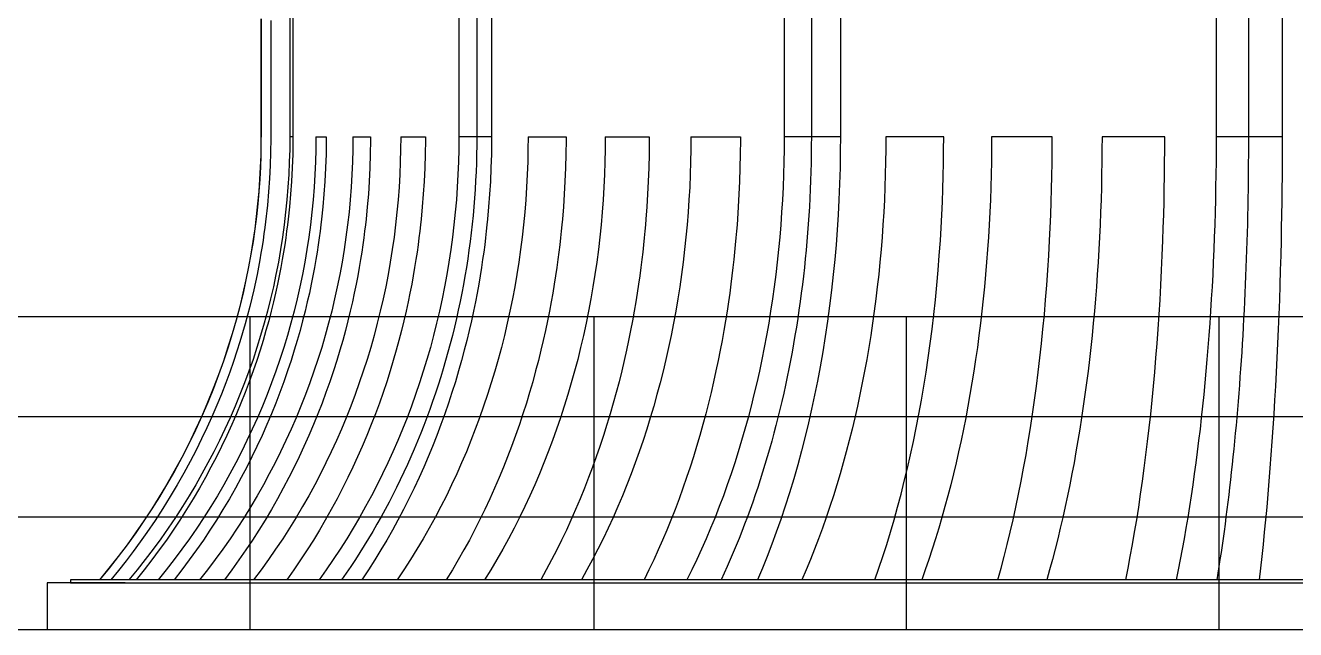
# Model space of a CAD drawing. Extents: x 665703 to 1047784, y -160603 to 92239.
# Drawn here: x 775174 to 779238, y 29515 to 31447 of the extents above; entities that cross this region are included whole.
import ezdxf

# ---------------------------------------------------------------- set-up
doc = ezdxf.new("R2010")
doc.units = 0
doc.header["$LTSCALE"] = 800
doc.layers.get('0').update_dxf_attribs({"linetype": 'CONTINUOUS'})
doc.layers.add('中粗', color=3, linetype='CONTINUOUS')
doc.layers.add('粗线', color=1, linetype='CONTINUOUS')

# ---------------------------------------------------------------- blocks, each defined once
blk = doc.blocks.new('ft')
at = {"color": 7, "linetype": 'Continuous'}
for p, q in [((-3823.7, 1826), (-3823.7, 1426)), ((-3225.3, 1826), (-3225.3, 1426)), ((-3225.3, 1826), (-3225.3, 1426)), ((-2155.1, 1826), (-2155.1, 1426)), ((-2155.1, 1826), (-2155.1, 1426)), ((-756.8, 1826), (-756.8, 1426)), ((-756.8, 1826), (-756.8, 1426)), ((-3813.6, 1426), (-3823.7, 1426)), ((-3225.3, 1426), (-3282.8, 1426)), ((-3178.4, 1426), (-3225.3, 1426)), ((-2155.1, 1426), (-2242.2, 1426)), ((-2062, 1426), (-2155.1, 1426)), ((-1731.6, 1426), (-1916.7, 1426)), ((-1384.6, 1426), (-1578.5, 1426)), ((-1024.4, 1426), (-1225.2, 1426)), ((-756.8, 1426), (-860.2, 1426)), ((-647.8, 1426), (-756.8, 1426))]:
    blk.add_line(p, q, dxfattribs=at)
at = {"color": 7, "linetype": 'Continuous', "flags": 128}
for points in [[(-3915.9, 1803), (-3915.9, 1762.1), (-3915.9, 1720.4), (-3915.9, 1677.6), (-3915.9, 1634), (-3915.9, 1589.4), (-3915.9, 1553.7), (-3915.9, 1517.5), (-3915.9, 1480.6), (-3915.9, 1443.2), (-3916, 1405.2), (-3916.7, 1366.7), (-3918.1, 1328.7), (-3920.1, 1290.2), (-3922.9, 1251.1), (-3926.4, 1211.6), (-3930.7, 1171.7), (-3935.6, 1132), (-3941.4, 1091.8), (-3948, 1051.3), (-3955.5, 1010.4), (-3964, 968.3), (-3973.5, 925.8), (-3983.9, 883), (-3995.4, 839.9), (-4007.8, 796.5), (-4021.4, 752.8), (-4036, 708.9), (-4051.6, 664.9), (-4068.4, 620.8), (-4086.4, 576.5), (-4105.5, 532.2), (-4125.9, 487.7), (-4147, 444.1), (-4169.4, 400.4), (-4193, 356.8), (-4217.8, 313.3), (-4241, 274.6), (-4265.3, 236), (-4290.6, 197.6), (-4316.9, 159.3), (-4344.2, 121.3), (-4372.6, 83.6), (-4402.1, 46.1), (-4432.7, 9)], [(-3915.7, 1803), (-3915.7, 1762.1), (-3915.7, 1720.4), (-3915.7, 1677.6), (-3915.7, 1634), (-3915.7, 1589.4), (-3915.7, 1553.7), (-3915.7, 1517.5), (-3915.7, 1480.6), (-3915.7, 1443.2), (-3915.8, 1405.2), (-3916.5, 1366.7), (-3917.8, 1328.7), (-3919.9, 1290.2), (-3922.6, 1251.1), (-3926.1, 1211.6), (-3930.4, 1171.7), (-3935.4, 1132), (-3941.2, 1091.8), (-3947.8, 1051.3), (-3955.3, 1010.4), (-3963.8, 968.3), (-3973.3, 925.8), (-3983.7, 883), (-3995.1, 839.9), (-4007.6, 796.5), (-4021.1, 752.8), (-4035.7, 708.9), (-4051.4, 664.9), (-4068.2, 620.8), (-4086.2, 576.5), (-4105.3, 532.2), (-4125.6, 487.7), (-4146.8, 444.1), (-4169.2, 400.4), (-4192.7, 356.8), (-4217.6, 313.3), (-4240.8, 274.6), (-4265, 236), (-4290.3, 197.6), (-4316.6, 159.3), (-4344, 121.3), (-4372.4, 83.6), (-4401.9, 46.1), (-4432.4, 9)], [(-3884.5, 1797.8), (-3884.5, 1766.1), (-3884.5, 1734.6), (-3884.5, 1703.4), (-3884.5, 1672.5), (-3884.5, 1616.5), (-3884.5, 1560.9), (-3884.5, 1505.2), (-3884.5, 1462.6), (-3884.5, 1420), (-3885, 1377.4), (-3886.4, 1334.8), (-3888.5, 1292.3), (-3891.5, 1249.8), (-3895.3, 1207.4), (-3897.1, 1189.7), (-3899.1, 1172.1), (-3901.2, 1154.4), (-3903.5, 1135.8), (-3906.2, 1116.2), (-3909.2, 1095.7), (-3912.3, 1075.5), (-3915.8, 1054.4), (-3919.6, 1032.4), (-3923.9, 1009.7), (-3928.5, 986.1), (-3933.6, 961.7), (-3939.1, 936.4), (-3945.2, 910.4), (-3951.7, 883.6), (-3958.9, 856), (-3966.5, 828.2), (-3974.7, 799.6), (-3983.5, 770.3), (-3993, 740.4), (-4004, 707.3), (-4015.9, 673.4), (-4028.7, 638.8), (-4042.4, 603.5), (-4057.2, 567.5), (-4072.9, 530.8), (-4088.8, 495.7), (-4105.6, 460.1), (-4123.5, 424), (-4142.4, 387.4), (-4162.5, 350.5), (-4183.7, 313.1), (-4206.1, 275.5), (-4229.7, 237.5), (-4254.5, 199.3), (-4280.6, 160.9), (-4302.1, 130.6), (-4324.4, 100.2), (-4347.5, 69.8), (-4371.5, 39.4), (-4396.4, 9)], [(-3813.5, 1807.6), (-3813.5, 1776.2), (-3813.5, 1744.8), (-3813.5, 1713.5), (-3813.5, 1682.1), (-3813.5, 1650.8), (-3813.5, 1602.4), (-3813.5, 1554.7), (-3813.5, 1507.7), (-3813.5, 1461.4), (-3813.5, 1415.7), (-3814.1, 1370.8), (-3815.7, 1326.5), (-3818, 1283), (-3820.9, 1242.3), (-3824.5, 1202.3), (-3828.8, 1163), (-3831.1, 1144.1), (-3833.7, 1124.1), (-3836.6, 1103), (-3839.9, 1080.9), (-3843.6, 1057.7), (-3847.7, 1033.5), (-3852.3, 1008.2), (-3857.4, 982), (-3863, 954.7), (-3869.2, 926.5), (-3875.9, 897.8), (-3883.2, 868.2), (-3891.2, 837.7), (-3899.9, 806.2), (-3909, 775.1), (-3918.9, 743.2), (-3929.5, 710.5), (-3940.9, 677.1), (-3953.2, 642.9), (-3966.4, 608.1), (-3979.8, 574.6), (-3994, 540.6), (-4009, 506), (-4025.1, 470.9), (-4042.1, 435.3), (-4058.5, 402.6), (-4075.7, 369.5), (-4093.8, 336.1), (-4112.8, 302.4), (-4132.8, 268.5), (-4153.7, 234.3), (-4175.6, 200), (-4196.6, 168.3), (-4218.5, 136.5), (-4241.3, 104.7), (-4265, 72.8), (-4289.6, 40.9), (-4315.2, 9)], [(-3178.2, 1807.6), (-3178.2, 1776.2), (-3178.2, 1744.8), (-3178.2, 1713.5), (-3178.2, 1682.1), (-3178.2, 1650.8), (-3178.2, 1602.4), (-3178.2, 1554.7), (-3178.2, 1507.7), (-3178.2, 1461.4), (-3178.2, 1415.7), (-3178.8, 1370.8), (-3180, 1326.5), (-3182, 1283), (-3184.4, 1242.3), (-3187.4, 1202.3), (-3190.9, 1163), (-3192.8, 1144.1), (-3194.9, 1124.1), (-3197.4, 1103), (-3200.1, 1080.9), (-3203.1, 1057.7), (-3206.6, 1033.5), (-3210.3, 1008.2), (-3214.6, 982), (-3219.2, 954.7), (-3224.3, 926.5), (-3229.9, 897.8), (-3235.9, 868.2), (-3242.5, 837.7), (-3249.7, 806.2), (-3257.3, 775.1), (-3265.4, 743.2), (-3274.2, 710.5), (-3283.7, 677.1), (-3293.9, 642.9), (-3304.8, 608.1), (-3315.8, 574.6), (-3327.6, 540.6), (-3340.1, 506), (-3353.3, 470.9), (-3367.4, 435.3), (-3380.9, 402.6), (-3395.2, 369.5), (-3410.2, 336.1), (-3425.9, 302.4), (-3442.4, 268.5), (-3459.8, 234.3), (-3477.9, 200), (-3495.3, 168.3), (-3513.4, 136.5), (-3532.2, 104.7), (-3551.8, 72.8), (-3572.2, 40.9), (-3593.4, 9)], [(-2062.1, 1807.2), (-2062.1, 1773.4), (-2062.1, 1531.9), (-2062.1, 1480.7), (-2062.1, 1429.4), (-2062.4, 1378.2), (-2063.3, 1327), (-2064.7, 1275.9), (-2066.8, 1224.8), (-2069.4, 1176.7), (-2072.5, 1128.8), (-2076.1, 1081), (-2080.2, 1033.4), (-2084.9, 985.9), (-2090.5, 935.9), (-2096.7, 886), (-2103.4, 836.5), (-2110.7, 787.3), (-2118.7, 738.5), (-2127.2, 690), (-2135.7, 644.7), (-2144.8, 599.8), (-2154.3, 555.3), (-2164.4, 511.2), (-2174.9, 467.6), (-2186.6, 421.8), (-2198.8, 376.6), (-2211.6, 332), (-2224.9, 287.9), (-2238.8, 244.5), (-2253.1, 201.7), (-2267.1, 161.9), (-2281.6, 122.7), (-2296.5, 84.2), (-2311.8, 46.3), (-2327.5, 9)], [(-3282.8, 1826), (-3282.8, 1626), (-3282.8, 1426)], [(-2242.2, 1826), (-2242.2, 1626), (-2242.2, 1426)], [(-860.2, 1826), (-860.2, 1626), (-860.2, 1426)], [(-647.8, 1426), (-647.8, 1626), (-647.8, 1826)], [(-3823.7, 1426), (-3824, 1385.8), (-3825.1, 1345.6), (-3827, 1305.4), (-3829.5, 1265.2), (-3832.8, 1225), (-3836.9, 1184.9), (-3841.6, 1145), (-3847.1, 1105.1), (-3853.3, 1065.4), (-3860.2, 1025.7), (-3867.9, 986.1), (-3876.2, 946.7), (-3885.3, 907.5), (-3895.1, 868.6), (-3905.6, 829.8), (-3916.8, 791.1), (-3928.7, 752.6), (-3941.3, 714.3), (-3954.6, 676.4), (-3968.6, 638.8), (-3983.2, 601.4), (-3998.6, 564.2), (-4014.6, 527.3), (-4031.3, 490.6), (-4048.7, 454.4), (-4066.7, 418.6), (-4085.3, 383), (-4104.6, 347.8), (-4124.6, 312.8), (-4145.2, 278.3), (-4167.1, 243.2), (-4189.6, 208.4), (-4212.7, 174.2), (-4236.5, 140.3), (-4261.1, 106.8), (-4286.3, 73.7), (-4312.2, 41.1), (-4338.6, 9)], [(-3739.9, 1426), (-3740.3, 1385.8), (-3741.4, 1345.6), (-3743.2, 1305.4), (-3745.7, 1265.2), (-3748.9, 1225), (-3752.9, 1184.9), (-3757.5, 1145), (-3762.9, 1105.1), (-3769, 1065.4), (-3775.8, 1025.7), (-3783.3, 986.1), (-3791.5, 946.7), (-3800.4, 907.5), (-3809.9, 868.6), (-3820.2, 829.8), (-3831.2, 791.1), (-3842.9, 752.6), (-3855.3, 714.3), (-3868.3, 676.4), (-3882, 638.8), (-3896.4, 601.4), (-3911.4, 564.2), (-3927.2, 527.3), (-3943.6, 490.6), (-3960.6, 454.4), (-3978.2, 418.6), (-3996.5, 383), (-4015.4, 347.8), (-4035, 312.8), (-4055.2, 278.3), (-4076.7, 243.2), (-4098.8, 208.4), (-4121.5, 174.2), (-4144.8, 140.3), (-4168.9, 106.8), (-4193.6, 73.7), (-4219, 41.1), (-4244.9, 9)], [(-3739.9, 1426), (-3707, 1426), (-3707, 1415.7), (-3707.7, 1370.8), (-3709.1, 1326.5), (-3711.4, 1283), (-3714.2, 1242.3), (-3717.7, 1202.3), (-3721.9, 1163), (-3724.1, 1144.1), (-3726.6, 1124.1), (-3729.5, 1103), (-3732.7, 1080.9), (-3736.2, 1057.7), (-3740.3, 1033.5), (-3744.7, 1008.2), (-3749.6, 982), (-3755.1, 954.7), (-3761.1, 926.5), (-3767.6, 897.8), (-3774.7, 868.2), (-3782.5, 837.7), (-3790.9, 806.2), (-3799.8, 775.1), (-3809.3, 743.2), (-3819.6, 710.5), (-3830.7, 677.1), (-3842.7, 642.9), (-3855.5, 608.1), (-3868.4, 574.6), (-3882.2, 540.6), (-3896.8, 506), (-3912.4, 470.9), (-3928.9, 435.3), (-3944.8, 402.6), (-3961.5, 369.5), (-3979.1, 336.1), (-3997.6, 302.4), (-4016.9, 268.5), (-4037.3, 234.3), (-4058.6, 200), (-4078.9, 168.3), (-4100.2, 136.5), (-4122.3, 104.7), (-4145.3, 72.8), (-4169.2, 40.9), (-4194, 9)], [(-3621.6, 1426), (-3622, 1385.8), (-3623, 1345.6), (-3624.8, 1305.4), (-3627.2, 1265.2), (-3630.4, 1225), (-3634.2, 1184.9), (-3638.7, 1145), (-3643.9, 1105.1), (-3649.8, 1065.4), (-3656.4, 1025.7), (-3663.7, 986.1), (-3671.7, 946.7), (-3680.3, 907.5), (-3689.6, 868.6), (-3699.6, 829.8), (-3710.3, 791.1), (-3721.6, 752.6), (-3733.7, 714.3), (-3746.3, 676.4), (-3759.6, 638.8), (-3773.5, 601.4), (-3788.2, 564.2), (-3803.5, 527.3), (-3819.4, 490.6), (-3835.9, 454.4), (-3853, 418.6), (-3870.7, 383), (-3889.1, 347.8), (-3908.2, 312.8), (-3927.8, 278.3), (-3948.6, 243.2), (-3970, 208.4), (-3992.1, 174.2), (-4014.8, 140.3), (-4038.2, 106.8), (-4062.2, 73.7), (-4086.8, 41.1), (-4112, 9)], [(-3621.6, 1426), (-3565.4, 1426), (-3565.4, 1415.7), (-3566, 1370.8), (-3567.4, 1326.5), (-3569.6, 1283), (-3572.3, 1242.3), (-3575.7, 1202.3), (-3579.6, 1163), (-3581.8, 1144.1), (-3584.2, 1124.1), (-3586.9, 1103), (-3590, 1080.9), (-3593.4, 1057.7), (-3597.3, 1033.5), (-3601.6, 1008.2), (-3606.3, 982), (-3611.5, 954.7), (-3617.3, 926.5), (-3623.5, 897.8), (-3630.4, 868.2), (-3637.8, 837.7), (-3645.9, 806.2), (-3654.4, 775.1), (-3663.6, 743.2), (-3673.5, 710.5), (-3684.2, 677.1), (-3695.6, 642.9), (-3707.9, 608.1), (-3720.4, 574.6), (-3733.6, 540.6), (-3747.6, 506), (-3762.6, 470.9), (-3778.5, 435.3), (-3793.7, 402.6), (-3809.7, 369.5), (-3826.6, 336.1), (-3844.3, 302.4), (-3863, 268.5), (-3882.5, 234.3), (-3902.9, 200), (-3922.5, 168.3), (-3942.9, 136.5), (-3964.1, 104.7), (-3986.2, 72.8), (-4009.1, 40.9), (-4033, 9)], [(-3468.8, 1426), (-3469.1, 1385.8), (-3470.1, 1345.6), (-3471.8, 1305.4), (-3474.1, 1265.2), (-3477.2, 1225), (-3480.8, 1184.9), (-3485.2, 1145), (-3490.2, 1105.1), (-3495.8, 1065.4), (-3502.2, 1025.7), (-3509.2, 986.1), (-3516.8, 946.7), (-3525.1, 907.5), (-3534.1, 868.6), (-3543.7, 829.8), (-3553.9, 791.1), (-3564.8, 752.6), (-3576.4, 714.3), (-3588.5, 676.4), (-3601.3, 638.8), (-3614.7, 601.4), (-3628.7, 564.2), (-3643.4, 527.3), (-3658.7, 490.6), (-3674.5, 454.4), (-3691, 418.6), (-3708, 383), (-3725.7, 347.8), (-3744, 312.8), (-3762.8, 278.3), (-3782.8, 243.2), (-3803.4, 208.4), (-3824.6, 174.2), (-3846.4, 140.3), (-3868.9, 106.8), (-3892, 73.7), (-3915.6, 41.1), (-3939.8, 9)], [(-3468.8, 1426), (-3389.9, 1426), (-3389.9, 1415.7), (-3390.5, 1370.8), (-3391.8, 1326.5), (-3393.9, 1283), (-3396.5, 1242.3), (-3399.6, 1202.3), (-3403.4, 1163), (-3405.4, 1144.1), (-3407.7, 1124.1), (-3410.3, 1103), (-3413.2, 1080.9), (-3416.5, 1057.7), (-3420.2, 1033.5), (-3424.2, 1008.2), (-3428.7, 982), (-3433.7, 954.7), (-3439.2, 926.5), (-3445.1, 897.8), (-3451.6, 868.2), (-3458.6, 837.7), (-3466.3, 806.2), (-3474.4, 775.1), (-3483.1, 743.2), (-3492.5, 710.5), (-3502.6, 677.1), (-3513.5, 642.9), (-3525.2, 608.1), (-3537, 574.6), (-3549.5, 540.6), (-3562.9, 506), (-3577, 470.9), (-3592.1, 435.3), (-3606.6, 402.6), (-3621.8, 369.5), (-3637.8, 336.1), (-3654.6, 302.4), (-3672.3, 268.5), (-3690.8, 234.3), (-3710.2, 200), (-3728.8, 168.3), (-3748.1, 136.5), (-3768.3, 104.7), (-3789.2, 72.8), (-3811, 40.9), (-3833.6, 9)], [(-3282.8, 1426), (-3283.1, 1385.8), (-3284.1, 1345.6), (-3285.7, 1305.4), (-3287.9, 1265.2), (-3290.8, 1225), (-3294.3, 1184.9), (-3298.4, 1145), (-3303.1, 1105.1), (-3308.5, 1065.4), (-3314.5, 1025.7), (-3321.2, 986.1), (-3328.4, 946.7), (-3336.3, 907.5), (-3344.8, 868.6), (-3353.9, 829.8), (-3363.6, 791.1), (-3374, 752.6), (-3385, 714.3), (-3396.5, 676.4), (-3408.6, 638.8), (-3421.3, 601.4), (-3434.7, 564.2), (-3448.6, 527.3), (-3463.1, 490.6), (-3478.2, 454.4), (-3493.8, 418.6), (-3510, 383), (-3526.7, 347.8), (-3544.1, 312.8), (-3562, 278.3), (-3581, 243.2), (-3600.5, 208.4), (-3620.7, 174.2), (-3641.3, 140.3), (-3662.7, 106.8), (-3684.6, 73.7), (-3707, 41.1), (-3730, 9)], [(-3225.3, 1426), (-3225.4, 1398), (-3225.9, 1370), (-3226.6, 1342), (-3227.7, 1314), (-3229, 1286), (-3230.6, 1258.1), (-3232.6, 1230.1), (-3234.8, 1202.2), (-3237.3, 1174.4), (-3240.2, 1146.6), (-3243.3, 1118.8), (-3246.7, 1091.1), (-3250.4, 1063.4), (-3254.4, 1035.8), (-3258.7, 1008.3), (-3263.3, 980.8), (-3268.2, 953.4), (-3273.3, 926.1), (-3278.8, 898.9), (-3284.6, 871.7), (-3290.6, 844.7), (-3296.9, 817.7), (-3303.5, 790.8), (-3310.4, 764.1), (-3317.6, 737.4), (-3325.1, 710.9), (-3332.8, 684.4), (-3340.9, 658.1), (-3349.2, 632), (-3357.8, 605.9), (-3366.6, 580), (-3375.8, 554.2), (-3385.2, 528.6), (-3394.8, 503.1), (-3404.8, 477.8), (-3415, 452.6), (-3425.5, 427.6), (-3436.3, 402.7), (-3447.3, 378), (-3458.5, 353.5), (-3470.1, 329.2), (-3481.9, 305), (-3493.9, 281), (-3506.2, 257.2), (-3518.8, 233.6), (-3531.6, 210.2), (-3544.7, 187), (-3558, 164), (-3571.5, 141.2), (-3585.3, 118.6), (-3599.3, 96.3), (-3613.6, 74.1), (-3628.1, 52.2), (-3642.8, 30.5), (-3657.8, 9)], [(-3225.3, 1426), (-3225.4, 1398), (-3225.9, 1370), (-3226.6, 1342), (-3227.7, 1314), (-3229, 1286), (-3230.6, 1258.1), (-3232.6, 1230.1), (-3234.8, 1202.2), (-3237.3, 1174.4), (-3240.2, 1146.6), (-3243.3, 1118.8), (-3246.7, 1091.1), (-3250.4, 1063.4), (-3254.4, 1035.8), (-3258.7, 1008.3), (-3263.3, 980.8), (-3268.2, 953.4), (-3273.3, 926.1), (-3278.8, 898.9), (-3284.6, 871.7), (-3290.6, 844.7), (-3296.9, 817.7), (-3303.5, 790.8), (-3310.4, 764.1), (-3317.6, 737.4), (-3325.1, 710.9), (-3332.8, 684.4), (-3340.9, 658.1), (-3349.2, 632), (-3357.8, 605.9), (-3366.6, 580), (-3375.8, 554.2), (-3385.2, 528.6), (-3394.8, 503.1), (-3404.8, 477.8), (-3415, 452.6), (-3425.5, 427.6), (-3436.3, 402.7), (-3447.3, 378), (-3458.5, 353.5), (-3470.1, 329.2), (-3481.9, 305), (-3493.9, 281), (-3506.2, 257.2), (-3518.8, 233.6), (-3531.6, 210.2), (-3544.7, 187), (-3558, 164), (-3571.5, 141.2), (-3585.3, 118.6), (-3599.3, 96.3), (-3613.6, 74.1), (-3628.1, 52.2), (-3642.8, 30.5), (-3657.8, 9)], [(-3061.4, 1426), (-3061.7, 1385.8), (-3062.5, 1345.6), (-3064, 1305.4), (-3066.1, 1265.2), (-3068.8, 1225), (-3072.1, 1184.9), (-3075.9, 1145), (-3080.4, 1105.1), (-3085.4, 1065.4), (-3091, 1025.7), (-3097.2, 986.1), (-3104.1, 946.7), (-3111.4, 907.5), (-3119.4, 868.6), (-3127.9, 829.8), (-3137, 791.1), (-3146.7, 752.6), (-3156.9, 714.3), (-3167.7, 676.4), (-3179.1, 638.8), (-3191, 601.4), (-3203.5, 564.2), (-3216.5, 527.3), (-3230.1, 490.6), (-3244.2, 454.4), (-3258.8, 418.6), (-3273.9, 383), (-3289.6, 347.8), (-3305.9, 312.8), (-3322.6, 278.3), (-3340.4, 243.2), (-3358.7, 208.4), (-3377.5, 174.2), (-3396.9, 140.3), (-3416.9, 106.8), (-3437.4, 73.7), (-3458.4, 41.1), (-3479.9, 9)], [(-3061.4, 1426), (-2939.9, 1426), (-2939.9, 1415.7), (-2940.4, 1370.8), (-2941.5, 1326.5), (-2943.3, 1283), (-2945.5, 1242.3), (-2948.3, 1202.3), (-2951.5, 1163), (-2953.3, 1144.1), (-2955.3, 1124.1), (-2957.5, 1103), (-2960, 1080.9), (-2962.8, 1057.7), (-2966, 1033.5), (-2969.5, 1008.2), (-2973.4, 982), (-2977.7, 954.7), (-2982.4, 926.5), (-2987.5, 897.8), (-2993.1, 868.2), (-2999.2, 837.7), (-3005.8, 806.2), (-3012.8, 775.1), (-3020.3, 743.2), (-3028.4, 710.5), (-3037.2, 677.1), (-3046.6, 642.9), (-3056.6, 608.1), (-3066.8, 574.6), (-3077.6, 540.6), (-3089.2, 506), (-3101.4, 470.9), (-3114.4, 435.3), (-3126.9, 402.6), (-3140, 369.5), (-3153.9, 336.1), (-3168.4, 302.4), (-3183.6, 268.5), (-3199.6, 234.3), (-3216.4, 200), (-3232.4, 168.3), (-3249.1, 136.5), (-3266.5, 104.7), (-3284.6, 72.8), (-3303.4, 40.9), (-3322.9, 9)], [(-2814.3, 1426), (-2814.6, 1385.8), (-2815.4, 1345.6), (-2816.7, 1305.4), (-2818.7, 1265.2), (-2821.1, 1225), (-2824.2, 1184.9), (-2827.7, 1145), (-2831.8, 1105.1), (-2836.5, 1065.4), (-2841.7, 1025.7), (-2847.4, 986.1), (-2853.7, 946.7), (-2860.5, 907.5), (-2867.8, 868.6), (-2875.7, 829.8), (-2884.1, 791.1), (-2893.1, 752.6), (-2902.5, 714.3), (-2912.5, 676.4), (-2923, 638.8), (-2933.9, 601.4), (-2945.5, 564.2), (-2957.5, 527.3), (-2970, 490.6), (-2983, 454.4), (-2996.5, 418.6), (-3010.5, 383), (-3025, 347.8), (-3040, 312.8), (-3055.5, 278.3), (-3071.9, 243.2), (-3088.8, 208.4), (-3106.2, 174.2), (-3124, 140.3), (-3142.5, 106.8), (-3161.4, 73.7), (-3180.8, 41.1), (-3200.7, 9)], [(-2814.3, 1426), (-2673.6, 1426), (-2673.6, 1415.7), (-2674.1, 1370.8), (-2675.1, 1326.5), (-2676.7, 1283), (-2678.8, 1242.3), (-2681.3, 1202.3), (-2684.2, 1163), (-2685.8, 1144.1), (-2687.6, 1124.1), (-2689.6, 1103), (-2691.9, 1080.9), (-2694.5, 1057.7), (-2697.3, 1033.5), (-2700.5, 1008.2), (-2704, 982), (-2707.9, 954.7), (-2712.2, 926.5), (-2716.8, 897.8), (-2721.9, 868.2), (-2727.4, 837.7), (-2733.4, 806.2), (-2739.7, 775.1), (-2746.6, 743.2), (-2753.9, 710.5), (-2761.8, 677.1), (-2770.4, 642.9), (-2779.5, 608.1), (-2788.7, 574.6), (-2798.5, 540.6), (-2809, 506), (-2820.1, 470.9), (-2831.9, 435.3), (-2843.2, 402.6), (-2855.1, 369.5), (-2867.6, 336.1), (-2880.8, 302.4), (-2894.6, 268.5), (-2909.1, 234.3), (-2924.3, 200), (-2938.8, 168.3), (-2954, 136.5), (-2969.8, 104.7), (-2986.2, 72.8), (-3003.2, 40.9), (-3020.9, 9)], [(-2540.4, 1426), (-2540.6, 1385.8), (-2541.3, 1345.6), (-2542.6, 1305.4), (-2544.3, 1265.2), (-2546.6, 1225), (-2549.3, 1184.9), (-2552.5, 1145), (-2556.3, 1105.1), (-2560.5, 1065.4), (-2565.2, 1025.7), (-2570.4, 986.1), (-2576.1, 946.7), (-2582.3, 907.5), (-2588.9, 868.6), (-2596.1, 829.8), (-2603.7, 791.1), (-2611.8, 752.6), (-2620.4, 714.3), (-2629.4, 676.4), (-2638.9, 638.8), (-2648.9, 601.4), (-2659.4, 564.2), (-2670.3, 527.3), (-2681.6, 490.6), (-2693.4, 454.4), (-2705.7, 418.6), (-2718.4, 383), (-2731.5, 347.8), (-2745.1, 312.8), (-2759.2, 278.3), (-2774, 243.2), (-2789.4, 208.4), (-2805.1, 174.2), (-2821.4, 140.3), (-2838.1, 106.8), (-2855.3, 73.7), (-2872.9, 41.1), (-2890.9, 9)], [(-2540.4, 1426), (-2382.1, 1426), (-2382.1, 1415.7), (-2382.5, 1370.8), (-2383.4, 1326.5), (-2384.8, 1283), (-2386.6, 1242.3), (-2388.8, 1202.3), (-2391.5, 1163), (-2392.9, 1144.1), (-2394.5, 1124.1), (-2396.3, 1103), (-2398.3, 1080.9), (-2400.6, 1057.7), (-2403.1, 1033.5), (-2405.9, 1008.2), (-2409, 982), (-2412.5, 954.7), (-2416.3, 926.5), (-2420.4, 897.8), (-2424.9, 868.2), (-2429.8, 837.7), (-2435.2, 806.2), (-2440.7, 775.1), (-2446.8, 743.2), (-2453.3, 710.5), (-2460.4, 677.1), (-2467.9, 642.9), (-2476, 608.1), (-2484.2, 574.6), (-2492.9, 540.6), (-2502.2, 506), (-2512, 470.9), (-2522.5, 435.3), (-2532.5, 402.6), (-2543.1, 369.5), (-2554.2, 336.1), (-2565.9, 302.4), (-2578.2, 268.5), (-2591.1, 234.3), (-2604.5, 200), (-2617.4, 168.3), (-2630.9, 136.5), (-2644.9, 104.7), (-2659.4, 72.8), (-2674.5, 40.9), (-2690.3, 9)], [(-2242.2, 1426), (-2242.4, 1385.8), (-2243.1, 1345.6), (-2244.2, 1305.4), (-2245.7, 1265.2), (-2247.7, 1225), (-2250.1, 1184.9), (-2253, 1145), (-2256.3, 1105.1), (-2260, 1065.4), (-2264.2, 1025.7), (-2268.9, 986.1), (-2273.9, 946.7), (-2279.4, 907.5), (-2285.3, 868.6), (-2291.6, 829.8), (-2298.4, 791.1), (-2305.6, 752.6), (-2313.3, 714.3), (-2321.3, 676.4), (-2329.7, 638.8), (-2338.6, 601.4), (-2347.9, 564.2), (-2357.5, 527.3), (-2367.7, 490.6), (-2378.1, 454.4), (-2389, 418.6), (-2400.3, 383), (-2412, 347.8), (-2424, 312.8), (-2436.5, 278.3), (-2449.7, 243.2), (-2463.3, 208.4), (-2477.3, 174.2), (-2491.7, 140.3), (-2506.6, 106.8), (-2521.9, 73.7), (-2537.5, 41.1), (-2553.5, 9)], [(-2155.1, 1426), (-2155.2, 1398), (-2155.5, 1370), (-2156, 1342), (-2156.6, 1314), (-2157.5, 1286), (-2158.6, 1258.1), (-2159.9, 1230.1), (-2161.4, 1202.2), (-2163.1, 1174.4), (-2165, 1146.6), (-2167.1, 1118.8), (-2169.4, 1091.1), (-2171.8, 1063.4), (-2174.5, 1035.8), (-2177.4, 1008.3), (-2180.5, 980.8), (-2183.7, 953.4), (-2187.2, 926.1), (-2190.8, 898.9), (-2194.7, 871.7), (-2198.7, 844.7), (-2202.9, 817.7), (-2207.4, 790.8), (-2212, 764.1), (-2216.8, 737.4), (-2221.8, 710.9), (-2226.9, 684.4), (-2232.3, 658.1), (-2237.8, 632), (-2243.6, 605.9), (-2249.5, 580), (-2255.6, 554.2), (-2261.9, 528.6), (-2268.4, 503.1), (-2275, 477.8), (-2281.8, 452.6), (-2288.8, 427.6), (-2296, 402.7), (-2303.4, 378), (-2310.9, 353.5), (-2318.6, 329.2), (-2326.5, 305), (-2334.6, 281), (-2342.8, 257.2), (-2351.2, 233.6), (-2359.7, 210.2), (-2368.5, 187), (-2377.4, 164), (-2386.4, 141.2), (-2395.6, 118.6), (-2405, 96.3), (-2414.5, 74.1), (-2424.2, 52.2), (-2434, 30.5), (-2444, 9)], [(-2155.1, 1426), (-2155.2, 1398), (-2155.5, 1370), (-2156, 1342), (-2156.6, 1314), (-2157.5, 1286), (-2158.6, 1258.1), (-2159.9, 1230.1), (-2161.4, 1202.2), (-2163.1, 1174.4), (-2165, 1146.6), (-2167.1, 1118.8), (-2169.4, 1091.1), (-2171.8, 1063.4), (-2174.5, 1035.8), (-2177.4, 1008.3), (-2180.5, 980.8), (-2183.7, 953.4), (-2187.2, 926.1), (-2190.8, 898.9), (-2194.7, 871.7), (-2198.7, 844.7), (-2202.9, 817.7), (-2207.4, 790.8), (-2212, 764.1), (-2216.8, 737.4), (-2221.8, 710.9), (-2226.9, 684.4), (-2232.3, 658.1), (-2237.8, 632), (-2243.6, 605.9), (-2249.5, 580), (-2255.6, 554.2), (-2261.9, 528.6), (-2268.4, 503.1), (-2275, 477.8), (-2281.8, 452.6), (-2288.8, 427.6), (-2296, 402.7), (-2303.4, 378), (-2310.9, 353.5), (-2318.6, 329.2), (-2326.5, 305), (-2334.6, 281), (-2342.8, 257.2), (-2351.2, 233.6), (-2359.7, 210.2), (-2368.5, 187), (-2377.4, 164), (-2386.4, 141.2), (-2395.6, 118.6), (-2405, 96.3), (-2414.5, 74.1), (-2424.2, 52.2), (-2434, 30.5), (-2444, 9)], [(-1916.7, 1426), (-1916.9, 1385.8), (-1917.5, 1345.6), (-1918.4, 1305.4), (-1919.7, 1265.2), (-1921.5, 1225), (-1923.6, 1184.9), (-1926, 1145), (-1928.9, 1105.1), (-1932.1, 1065.4), (-1935.7, 1025.7), (-1939.7, 986.1), (-1944.1, 946.7), (-1948.8, 907.5), (-1953.9, 868.6), (-1959.3, 829.8), (-1965.2, 791.1), (-1971.4, 752.6), (-1978, 714.3), (-1984.9, 676.4), (-1992.2, 638.8), (-1999.8, 601.4), (-2007.8, 564.2), (-2016.2, 527.3), (-2024.9, 490.6), (-2033.9, 454.4), (-2043.3, 418.6), (-2053, 383), (-2063.1, 347.8), (-2073.5, 312.8), (-2084.2, 278.3), (-2095.6, 243.2), (-2107.3, 208.4), (-2119.4, 174.2), (-2131.8, 140.3), (-2144.7, 106.8), (-2157.8, 73.7), (-2171.3, 41.1), (-2185.1, 9)], [(-1952.1, 9), (-1939, 46.2), (-1926.3, 84), (-1914, 122.6), (-1902, 161.7), (-1890.3, 201.4), (-1879.1, 241.8), (-1868.2, 282.7), (-1857.7, 324.2), (-1847.6, 366.3), (-1837.9, 408.8), (-1828.6, 451.8), (-1819.7, 495.3), (-1811.2, 539.3), (-1803.1, 583.7), (-1795.4, 628.5), (-1788.1, 673.7), (-1781.3, 719.2), (-1774.9, 765.2), (-1768.9, 811.4), (-1763.4, 857.9), (-1758.3, 904.7), (-1753.7, 951.8), (-1749.4, 999.1), (-1745.7, 1046.6), (-1742.3, 1094.2), (-1739.8, 1135.3), (-1737.6, 1176.5), (-1735.8, 1217.8), (-1734.3, 1259.1), (-1733.1, 1300.8), (-1732.3, 1342.5), (-1731.8, 1384.2), (-1731.6, 1425.9), (-1731.6, 1426)], [(-1578.5, 1426), (-1578.6, 1385.8), (-1579.1, 1345.6), (-1579.9, 1305.4), (-1581, 1265.2), (-1582.4, 1225), (-1584.2, 1184.9), (-1586.2, 1145), (-1588.6, 1105.1), (-1591.3, 1065.4), (-1594.3, 1025.7), (-1597.6, 986.1), (-1601.3, 946.7), (-1605.2, 907.5), (-1609.4, 868.6), (-1614, 829.8), (-1618.8, 791.1), (-1624, 752.6), (-1629.5, 714.3), (-1635.3, 676.4), (-1641.3, 638.8), (-1647.7, 601.4), (-1654.3, 564.2), (-1661.3, 527.3), (-1668.6, 490.6), (-1676.1, 454.4), (-1683.9, 418.6), (-1692, 383), (-1700.4, 347.8), (-1709.1, 312.8), (-1718, 278.3), (-1727.5, 243.2), (-1737.3, 208.4), (-1747.4, 174.2), (-1757.7, 140.3), (-1768.4, 106.8), (-1779.4, 73.7), (-1790.6, 41.1), (-1802.1, 9)], [(-1558, 9), (-1547.8, 46.2), (-1537.8, 84), (-1528.1, 122.6), (-1518.7, 161.7), (-1509.5, 201.4), (-1500.7, 241.8), (-1492.1, 282.7), (-1483.8, 324.2), (-1475.9, 366.3), (-1468.3, 408.8), (-1460.9, 451.8), (-1453.9, 495.3), (-1447.2, 539.3), (-1440.9, 583.7), (-1434.8, 628.5), (-1429.1, 673.7), (-1423.7, 719.2), (-1418.7, 765.2), (-1414, 811.4), (-1409.7, 857.9), (-1405.6, 904.7), (-1402, 951.8), (-1398.7, 999.1), (-1395.7, 1046.6), (-1393.1, 1094.2), (-1391.1, 1135.3), (-1389.4, 1176.5), (-1387.9, 1217.8), (-1386.7, 1259.1), (-1385.8, 1300.8), (-1385.1, 1342.5), (-1384.7, 1384.2), (-1384.6, 1425.9), (-1384.6, 1426)], [(-1225.2, 1426), (-1225.3, 1385.8), (-1225.7, 1345.6), (-1226.3, 1305.4), (-1227.2, 1265.2), (-1228.3, 1225), (-1229.7, 1184.9), (-1231.3, 1145), (-1233.2, 1105.1), (-1235.3, 1065.4), (-1237.7, 1025.7), (-1240.3, 986.1), (-1243.2, 946.7), (-1246.3, 907.5), (-1249.6, 868.6), (-1253.2, 829.8), (-1257.1, 791.1), (-1261.2, 752.6), (-1265.5, 714.3), (-1270, 676.4), (-1274.8, 638.8), (-1279.8, 601.4), (-1285.1, 564.2), (-1290.6, 527.3), (-1296.3, 490.6), (-1302.3, 454.4), (-1308.5, 418.6), (-1314.8, 383), (-1321.5, 347.8), (-1328.3, 312.8), (-1335.4, 278.3), (-1342.9, 243.2), (-1350.6, 208.4), (-1358.6, 174.2), (-1366.8, 140.3), (-1375.2, 106.8), (-1383.9, 73.7), (-1392.8, 41.1), (-1401.9, 9)], [(-1149.2, 9), (-1141.8, 46.2), (-1134.6, 84), (-1127.6, 122.6), (-1120.8, 161.7), (-1114.3, 201.4), (-1107.9, 241.8), (-1101.8, 282.7), (-1095.8, 324.2), (-1090.1, 366.3), (-1084.6, 408.8), (-1079.3, 451.8), (-1074.3, 495.3), (-1069.5, 539.3), (-1064.9, 583.7), (-1060.6, 628.5), (-1056.4, 673.7), (-1052.6, 719.2), (-1049, 765.2), (-1045.6, 811.4), (-1042.4, 857.9), (-1039.6, 904.7), (-1036.9, 951.8), (-1034.5, 999.1), (-1032.4, 1046.6), (-1030.5, 1094.2), (-1029.1, 1135.3), (-1027.8, 1176.5), (-1026.8, 1217.8), (-1025.9, 1259.1), (-1025.3, 1300.8), (-1024.8, 1342.5), (-1024.5, 1384.2), (-1024.4, 1425.9), (-1024.4, 1426)], [(-860.2, 1426), (-860.3, 1385.8), (-860.5, 1345.6), (-861, 1305.4), (-861.6, 1265.2), (-862.4, 1225), (-863.4, 1184.9), (-864.6, 1145), (-866, 1105.1), (-867.5, 1065.4), (-869.2, 1025.7), (-871.1, 986.1), (-873.2, 946.7), (-875.5, 907.5), (-877.9, 868.6), (-880.5, 829.8), (-883.3, 791.1), (-886.2, 752.6), (-889.4, 714.3), (-892.7, 676.4), (-896.1, 638.8), (-899.8, 601.4), (-903.6, 564.2), (-907.6, 527.3), (-911.7, 490.6), (-916, 454.4), (-920.5, 418.6), (-925.2, 383), (-930, 347.8), (-934.9, 312.8), (-940.1, 278.3), (-945.5, 243.2), (-951.1, 208.4), (-956.9, 174.2), (-962.8, 140.3), (-968.9, 106.8), (-975.2, 73.7), (-981.7, 41.1), (-988.3, 9)], [(-756.8, 1426), (-756.8, 1398), (-756.9, 1370), (-757.1, 1342), (-757.3, 1314), (-757.6, 1286), (-758, 1258.1), (-758.5, 1230.1), (-759, 1202.2), (-759.6, 1174.4), (-760.2, 1146.6), (-761, 1118.8), (-761.8, 1091.1), (-762.7, 1063.4), (-763.6, 1035.8), (-764.6, 1008.3), (-765.7, 980.8), (-766.8, 953.4), (-768, 926.1), (-769.3, 898.9), (-770.7, 871.7), (-772.1, 844.7), (-773.6, 817.7), (-775.1, 790.8), (-776.7, 764.1), (-778.4, 737.4), (-780.2, 710.9), (-782, 684.4), (-783.9, 658.1), (-785.8, 632), (-787.8, 605.9), (-789.9, 580), (-792.1, 554.2), (-794.3, 528.6), (-796.5, 503.1), (-798.9, 477.8), (-801.3, 452.6), (-803.7, 427.6), (-806.3, 402.7), (-808.8, 378), (-811.5, 353.5), (-814.2, 329.2), (-817, 305), (-819.8, 281), (-822.7, 257.2), (-825.6, 233.6), (-828.6, 210.2), (-831.7, 187), (-834.8, 164), (-838, 141.2), (-841.2, 118.6), (-844.5, 96.3), (-847.9, 74.1), (-851.3, 52.2), (-854.7, 30.5), (-858.2, 9)], [(-756.8, 1426), (-756.8, 1398), (-756.9, 1370), (-757.1, 1342), (-757.3, 1314), (-757.6, 1286), (-758, 1258.1), (-758.5, 1230.1), (-759, 1202.2), (-759.6, 1174.4), (-760.2, 1146.6), (-761, 1118.8), (-761.8, 1091.1), (-762.7, 1063.4), (-763.6, 1035.8), (-764.6, 1008.3), (-765.7, 980.8), (-766.8, 953.4), (-768, 926.1), (-769.3, 898.9), (-770.7, 871.7), (-772.1, 844.7), (-773.6, 817.7), (-775.1, 790.8), (-776.7, 764.1), (-778.4, 737.4), (-780.2, 710.9), (-782, 684.4), (-783.9, 658.1), (-785.8, 632), (-787.8, 605.9), (-789.9, 580), (-792.1, 554.2), (-794.3, 528.6), (-796.5, 503.1), (-798.9, 477.8), (-801.3, 452.6), (-803.7, 427.6), (-806.3, 402.7), (-808.8, 378), (-811.5, 353.5), (-814.2, 329.2), (-817, 305), (-819.8, 281), (-822.7, 257.2), (-825.6, 233.6), (-828.6, 210.2), (-831.7, 187), (-834.8, 164), (-838, 141.2), (-841.2, 118.6), (-844.5, 96.3), (-847.9, 74.1), (-851.3, 52.2), (-854.7, 30.5), (-858.2, 9)], [(-721.7, 9), (-717.4, 46.2), (-713.1, 84), (-709, 122.6), (-705, 161.7), (-701.1, 201.4), (-697.3, 241.8), (-693.7, 282.7), (-690.1, 324.2), (-686.8, 366.3), (-683.5, 408.8), (-680.4, 451.8), (-677.4, 495.3), (-674.5, 539.3), (-671.8, 583.7), (-669.2, 628.5), (-666.8, 673.7), (-664.5, 719.2), (-662.3, 765.2), (-660.3, 811.4), (-658.5, 857.9), (-656.8, 904.7), (-655.2, 951.8), (-653.8, 999.1), (-652.5, 1046.6), (-651.4, 1094.2), (-650.5, 1135.3), (-649.8, 1176.5), (-649.2, 1217.8), (-648.7, 1259.1), (-648.3, 1300.8), (-648, 1342.5), (-647.8, 1384.2), (-647.8, 1425.9), (-647.8, 1426)]]:
    blk.add_lwpolyline(points, dxfattribs=at)
at = {"linetype": 'Continuous'}
blk.add_lwpolyline([(-4525, 0), (4525, 0), (4525, 9), (-4525, 9)], close=True, dxfattribs=at)

msp = doc.modelspace()

# ---------------------------------------------------------------- linework, layer by layer
at = {"layer": '中粗'}
for p, q in [((775493.5, 29664.7), (775243.5, 29664.7)), ((775243.5, 29664.7), (775243.5, 29514.7)), ((775493.5, 29664.7), (784193.5, 29664.7)), ((772743.5, 29514.7), (800243.5, 29514.7))]:
    msp.add_line(p, q, dxfattribs=at)
at = {"layer": '粗线'}
for p, q in [((804593.5, 30514.7), (772843.5, 30514.7)), ((775893.2, 29514.7), (775893.2, 30514.7)), ((776993.2, 29514.7), (776993.2, 30514.7)), ((777993.2, 29514.7), (777993.2, 30514.7)), ((778993.2, 29514.7), (778993.2, 30514.7)), ((804593.5, 30194.7), (772843.5, 30194.7)), ((804593.5, 29874.7), (772843.5, 29874.7))]:
    msp.add_line(p, q, dxfattribs=at)

# ---------------------------------------------------------------- block references
at = {"linetype": 'Continuous'}
msp.add_blockref('ft', (779843.5, 29664.7), dxfattribs=at)

doc.saveas('drawing.dxf')
